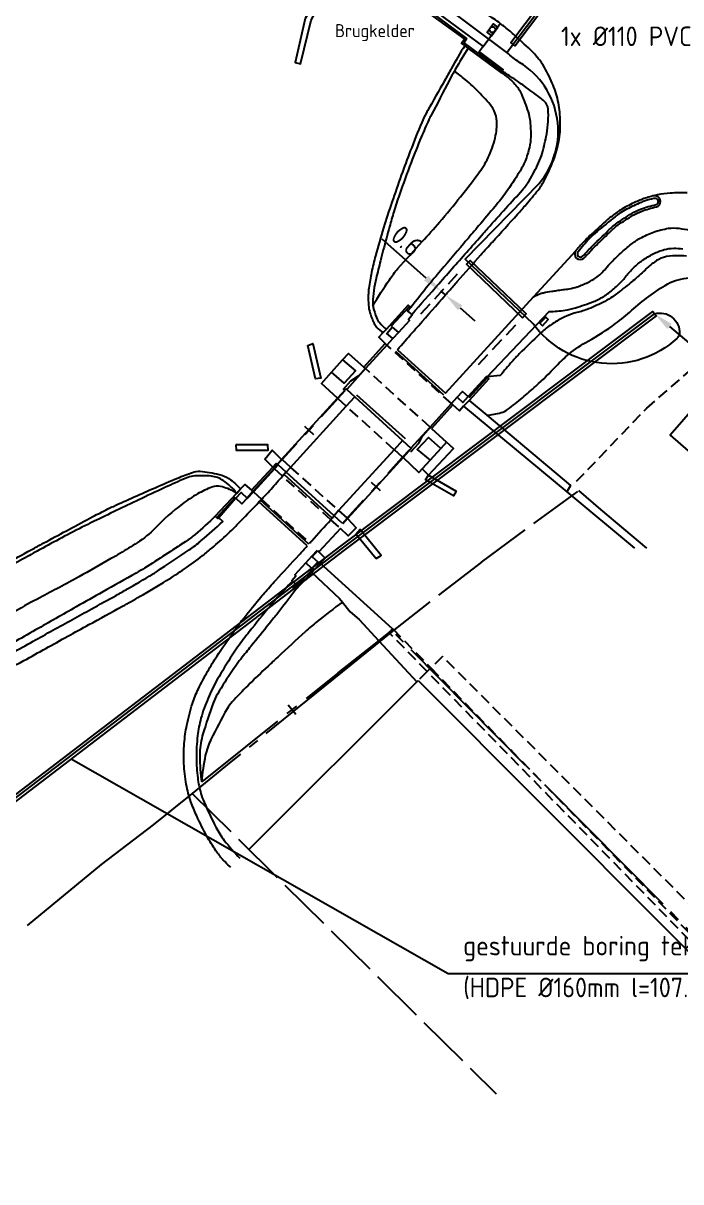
# Model space of a CAD drawing. Extents: x 109808 to 110111, y 466178 to 466443.
# Drawn here: x 109913.7 to 109974.2, y 466191.6 to 466298.3 of the extents above; entities that cross this region are included whole.
import ezdxf

# ---------------------------------------------------------------- set-up
doc = ezdxf.new("R2010")
doc.units = 0
for name, pattern in [('HIDDEN', [0.375, 0.25, -0.125]), ('KADPART', [6, 5, -1]), ('KADPROV', [18, 15, -1, 1, -1]), ('STIPPELFIJN', [1.5, 1, -0.5])]:
    doc.linetypes.add(name, pattern=pattern)
for name, color, linetype in [('bwk gestuurde boring', 7, 'Continuous'), ('bwk gestuurde boring tekst', 7, 'Continuous'), ('bwk informatie', 7, 'Continuous'), ('bwk maatvoering', 1, 'Continuous'), ('bwk mantelbuis data', 3, 'Continuous'), ('bwk mantelbuis data tekst', 7, 'Continuous'), ('TOPO', 8, 'Continuous')]:
    doc.layers.add(name, color=color, linetype=linetype)
doc.layers.add('bwk glasvezelkabel', color=3, linetype='Continuous', true_color=0x00ff00)
doc.styles.get("Standard").update_dxf_attribs({"font": 'isocp.shx'})
doc.linetypes.add('BESCH', pattern='A,2.5,[11,TOPOCAD.SHX,S=0.15,R=0,X=0,Y=0],2.5', length=5)
doc.linetypes.add('RASTER', pattern='A,4,-1.5,[4,TOPOCAD.SHX,S=0.75,R=0,X=-0.75,Y=0],-1.5', length=7)
doc.dimstyles.new('Prov-ZH', dxfattribs={"dimtxt": 1.8, "dimasz": 1.8, "dimexe": 0, "dimexo": 0, "dimgap": 0.5, "dimtad": 1, "dimdec": 1, "dimzin": 1, "dimdsep": 46, "dimtxsty": 'Standard', "dimcen": 2.5, "dimclrd": 256, "dimclre": 256, "dimclrt": 256, "dimadec": 0, "dimazin": 0, "dimtfac": 1, "dimtdec": 1, "dimtmove": 0, "dimatfit": 3, "dimfxl": 0, "dimlwd": -1, "dimlwe": -1, "dimarcsym": 0})

# ---------------------------------------------------------------- blocks, each defined once
blk = doc.blocks.new('RASTERGR', base_point=(75, 5))
at = {"layer": 'TOPO', "color": 0, "linetype": 'ByBlock'}
for p, q in [((75, 12.125), (75, 15.875)), ((75, 9.875), (75, 11)), ((75.5625, 10.4375), (74.4375, 10.4375)), ((75, 5), (75, 8.75))]:
    blk.add_line(p, q, dxfattribs=at)
blk = doc.blocks.new('RASTERKL', base_point=(80, 5))
at = {"layer": 'TOPO', "linetype": 'ByBlock'}
for p, q in [((80, 9.875), (80, 11.375)), ((80, 7.625), (80, 8.75)), ((80.5625, 8.1875), (79.4375, 8.1875)), ((80, 5), (80, 6.5))]:
    blk.add_line(p, q, dxfattribs=at)
blk = doc.blocks.new('*D6')
at = {"layer": 'bwk maatvoering', "transparency": 16777216}
for p, q in [((109950.78, 466274.87), (109946.72, 466278.44)), ((109952.13, 466273.68), (109952.13, 466273.68)), ((109952.56, 466273.31), (109952.13, 466273.68)), ((109952.56, 466273.31), (109952.56, 466273.31)), ((109953.91, 466272.12), (109955.26, 466270.93))]:
    blk.add_line(p, q, dxfattribs=at)
for points in [[(109950.98, 466275.09), (109950.58, 466274.64), (109952.13, 466273.68)], [(109954.11, 466272.35), (109953.71, 466271.9), (109952.56, 466273.31)]]:
    blk.add_solid(points, dxfattribs=at)
at = {"layer": 'Defpoints', "color": 0, "transparency": 16777216}
for p in [(109952.13, 466273.68), (109952.13, 466273.68), (109952.56, 466273.31)]:
    blk.add_point(p, dxfattribs=at)
at = {"layer": 'bwk maatvoering', "transparency": 16777216, "insert": (109949, 466278.3), "char_height": 1.8, "attachment_point": 5, "rotation": 318.6857}
blk.add_mtext('0.6', dxfattribs=at)
blk = doc.blocks.new('*D7')
at = {"layer": 'bwk maatvoering', "transparency": 16777216}
blk.add_line((109973.18, 466270.42), (109979.16, 466265.34), dxfattribs=at)
for points in [[(109973.38, 466270.65), (109972.99, 466270.19), (109971.81, 466271.58)], [(109979.35, 466265.57), (109978.96, 466265.11), (109980.53, 466264.18)]]:
    blk.add_solid(points, dxfattribs=at)
at = {"layer": 'Defpoints', "color": 0, "transparency": 16777216}
for p in [(109971.81, 466271.58), (109980.53, 466264.18), (109980.53, 466264.18)]:
    blk.add_point(p, dxfattribs=at)
at = {"layer": 'bwk maatvoering', "transparency": 16777216, "insert": (109977.08, 466268.95), "char_height": 1.8, "attachment_point": 5, "rotation": 319.6428}
blk.add_mtext('11.4', dxfattribs=at)

msp = doc.modelspace()

# ---------------------------------------------------------------- linework, layer by layer
at = {"layer": 'bwk gestuurde boring'}
msp.add_lwpolyline([(109893.98, 466212.16), (109886.68, 466206.67), (109886.38, 466207.07), (109893.68, 466212.56), (109942.94, 466250.2), (109971.66, 466271.78), (109971.96, 466271.38), (109943.24, 466249.8)], close=True, dxfattribs=at)
at = {"layer": 'bwk gestuurde boring tekst'}
msp.add_line((109952.8, 466210.82), (109982.37, 466210.82), dxfattribs=at)
msp.add_lwpolyline([(109918.09, 466230.58), (109952.8, 466210.82)], dxfattribs=at)
at = {"layer": 'bwk glasvezelkabel'}
msp.add_lwpolyline([(109958.22, 466295.66), (109946.18, 466304.66), (109944.04, 466301.26)], dxfattribs=at)
msp.add_lwpolyline([(109893.83, 466212.36), (109943.09, 466250), (109971.81, 466271.58), (109971.81, 466271.58, -0.516051), (109974.12, 466269.73, -0.118958), (109973.87, 466269.3, -0.446663), (109960.63, 466270.66), (109954.37, 466276.6), (109961.18, 466283.59, 0.458977), (109959.39, 466294.74, -0.057402), (109958.22, 466295.66), (109964.4, 466303.88)], format="xyb", dxfattribs=at)
at = {"layer": 'bwk informatie'}
msp.add_lwpolyline([(109957.39, 466297.99), (109956.99, 466298.29), (109956.39, 466297.49), (109956.79, 466297.19)], close=True, dxfattribs=at)
msp.add_circle((109956.89, 466297.75), 0.268, dxfattribs=at)
at = {"layer": 'bwk maatvoering', "linetype": 'HIDDEN', "ltscale": 5}
for p, q in [((109950.3, 466271.58), (109953.97, 466275.6)), ((109955.61, 466266.92), (109959.12, 466270.65))]:
    msp.add_line(p, q, dxfattribs=at)
at = {"layer": 'bwk mantelbuis data'}
for points in [[(109964.18, 466303.17), (109958.99, 466296.26), (109958.59, 466296.56), (109963.78, 466303.47)], [(109959.64, 466271.2), (109959.99, 466271.56), (109954.83, 466276.5), (109954.49, 466276.14)]]:
    msp.add_lwpolyline(points, close=True, dxfattribs=at)
at = {"layer": 'TOPO', "color": 8, "linetype": 'Continuous'}
for points in [[(109939.63, 466298.78), (109938.72, 466294.74), (109939.2, 466294.61), (109940.18, 466298.63), (109941.11, 466300.32), (109940.67, 466300.52)], [(109961.48, 466270.48), (109962.03, 466271.04), (109961.8, 466271.27), (109961.25, 466270.71)], [(109939.87, 466268.66), (109940.35, 466268.84), (109941.08, 466265.66), (109940.58, 466265.58)], [(109933.24, 466259.52), (109933.27, 466259.01), (109936.22, 466259.01), (109936.2, 466259.51)], [(109951, 466256.72), (109953.54, 466255.23), (109953.3, 466254.8), (109950.73, 466256.28)]]:
    msp.add_lwpolyline(points, close=True, dxfattribs=at)
for points in [[(109954.33, 466296.29), (109954.04, 466296.5), (109954.32, 466296.91), (109949.1, 466300.72)], [(109951.25, 466299.74), (109956.02, 466296.21)], [(109956.02, 466296.21), (109957.61, 466298.32)], [(109954.65, 466296.05), (109954.33, 466296.29)], [(109957.69, 466293.82), (109954.65, 466296.05)], [(109956.02, 466296.21), (109955.65, 466295.71), (109957.88, 466294.06), (109957.78, 466293.93)], [(109957.78, 466293.93), (109957.69, 466293.82)], [(109947.12, 466270.17), (109949.13, 466272.37), (109949.26, 466272.24)], [(109949.26, 466272.24), (109949.37, 466272.16)], [(109952.55, 466264.26), (109960.67, 466273.14)], [(109949.45, 466271.51), (109949.49, 466271.46), (109949.15, 466271.06), (109949.24, 466270.96), (109948.22, 466269.84)], [(109949.37, 466272.16), (109949.07, 466271.83), (109949.45, 466271.51)], [(109946.81, 466269.84), (109947.12, 466270.17)], [(109947.71, 466269.29), (109947.15, 466269.75), (109947.64, 466270.36), (109948.22, 466269.84)], [(109992.92, 466267.54), (109991.39, 466265.92), (109989.95, 466265.92), (109989.21, 466264.99), (109983.14, 466270.38), (109977.51, 466264.28), (109977.03, 466264.74), (109973.24, 466260.39), (109975.63, 466258.34)], [(109947.01, 466268.83), (109946.43, 466269.42), (109946.81, 466269.84)], [(109947.71, 466269.29), (109947.16, 466268.69)], [(109948.22, 466269.84), (109947.71, 466269.29)], [(109945.04, 466266.67), (109947.01, 466268.83)], [(109947.16, 466268.69), (109945.19, 466266.53)], [(109952.4, 466264.08), (109947.99, 466268.09)], [(109948.13, 466268.27), (109952.55, 466264.26)], [(109942.07, 466266.21), (109943.09, 466267.34)], [(109943.09, 466267.34), (109944.27, 466266.31), (109943.24, 466265.2), (109942.07, 466266.21)], [(109943.09, 466267.34), (109943.62, 466267.93), (109945.04, 466266.67)], [(109942.6, 466263.79), (109941.14, 466265.17), (109942.07, 466266.21)], [(109945.19, 466266.53), (109944.52, 466265.82), (109943.82, 466265.37), (109943.11, 466264.58)], [(109945.19, 466266.53), (109943.47, 466264.6)], [(109945.26, 466266.6), (109945.19, 466266.53)], [(109954.65, 466263.95), (109956.33, 466265.81), (109956.39, 466265.76)], [(109956.43, 466265.72), (109956.56, 466265.59), (109954.73, 466263.6)], [(109956.39, 466265.76), (109956.43, 466265.72)], [(109937.47, 466258.17), (109942.6, 466263.79)], [(109942.6, 466263.79), (109943.4, 466264.66), (109943.47, 466264.6)], [(109943.41, 466263.07), (109944.2, 466263.93)], [(109943.47, 466264.6), (109944.2, 466263.93)], [(109944.2, 466263.93), (109948.61, 466259.9)], [(109944.37, 466264.11), (109948.85, 466260.09)], [(109953.11, 466263.3), (109953.65, 466263.9)], [(109953.65, 466263.9), (109954.12, 466264.43), (109954.65, 466263.95)], [(109953.65, 466263.9), (109954.17, 466263.41), (109954.65, 466263.95)], [(109938.29, 466257.43), (109943.41, 466263.07)], [(109951.14, 466261.13), (109953.11, 466263.3)], [(109953.24, 466263.18), (109951.28, 466261.01)], [(109954.23, 466263.06), (109953.85, 466262.65), (109953.24, 466263.18)], [(109954.73, 466263.6), (109954.23, 466263.06)], [(109954.73, 466263.6), (109956.36, 466262.23)], [(109956.36, 466262.23), (109964.07, 466255.77), (109963.73, 466255.18)], [(109949.38, 466258.87), (109950.09, 466259.67), (109950.46, 466260.36), (109951.14, 466261.13)], [(109949.38, 466259.21), (109951.14, 466261.13)], [(109951.28, 466261.01), (109952.64, 466259.74)], [(109948.61, 466259.9), (109947.84, 466259.06)], [(109948.61, 466259.9), (109949.38, 466259.21)], [(109952.12, 466259.17), (109951, 466260.19), (109949.96, 466259.09), (109951.15, 466258.1)], [(109951, 466256.72), (109953.29, 466259.18), (109952.64, 466259.74)], [(109952.64, 466259.74), (109952.12, 466259.17)], [(109936.65, 466257.45), (109935.91, 466258.18), (109936.6, 466259.02), (109937.47, 466258.17)], [(109947.84, 466259.06), (109942.72, 466253.45)], [(109949.38, 466259.21), (109949.41, 466259.18), (109948.65, 466258.33)], [(109952.12, 466259.17), (109951.15, 466258.1)], [(109934.7, 466255.33), (109936.65, 466257.45)], [(109936.82, 466257.3), (109934.87, 466255.17)], [(109936.65, 466257.45), (109936.98, 466257.8), (109937.1, 466257.71)], [(109937.15, 466257.66), (109936.82, 466257.3)], [(109937.1, 466257.71), (109937.47, 466258.17)], [(109937.15, 466257.66), (109937.1, 466257.71)], [(109937.89, 466257), (109937.15, 466257.66)], [(109937.89, 466257), (109938.29, 466257.43)], [(109948.65, 466258.33), (109943.54, 466252.71)], [(109950.41, 466257.29), (109950.1, 466256.95), (109948.65, 466258.33)], [(109951.15, 466258.1), (109950.41, 466257.29)], [(109950.41, 466257.29), (109951, 466256.72)], [(109942.11, 466252.75), (109937.69, 466256.77)], [(109942.3, 466252.97), (109937.89, 466257)], [(109933.33, 466255.05), (109933.69, 466255.44)], [(109933.69, 466255.44), (109934.08, 466255.86), (109934.7, 466255.33)], [(109934.87, 466255.17), (109934.31, 466254.57), (109934.28, 466254.6)], [(109931.36, 466252.92), (109933.33, 466255.05)], [(109933.26, 466254.58), (109931.68, 466252.79)], [(109933.26, 466254.58), (109933.74, 466255.12), (109934.28, 466254.6)], [(109934.28, 466254.6), (109933.79, 466254.08), (109933.26, 466254.58)], [(109939.82, 466250.19), (109935.38, 466254.24)], [(109939.96, 466250.35), (109935.53, 466254.4)], [(109942.72, 466253.45), (109942.3, 466252.97)], [(109931.49, 466252.81), (109931.36, 466252.92)], [(109931.68, 466252.79), (109931.6, 466252.71), (109931.49, 466252.81)], [(109943.03, 466252.29), (109942.3, 466252.97)], [(109943.54, 466252.71), (109944.34, 466251.86), (109943.61, 466251.11), (109942.88, 466251.81)], [(109943.54, 466252.71), (109943.1, 466252.23)]]:
    msp.add_lwpolyline(points, dxfattribs=at)
at = {"layer": 'TOPO', "color": 8, "linetype": 'RASTER'}
for points in [[(109951.07, 466299.48), (109954.49, 466296.95), (109954.24, 466296.55), (109957.78, 466293.93)], [(109949.26, 466272.24), (109947.53, 466270.41)], [(109954.74, 466263.86), (109956.43, 466265.72)], [(109942.64, 466263.76), (109942.13, 466263.2)], [(109943.3, 466264.49), (109942.64, 466263.76)], [(109937.83, 466258.5), (109937.51, 466258.14)], [(109948.29, 466258.02), (109948.61, 466258.37)], [(109948.61, 466258.37), (109949.27, 466259.09)], [(109936.77, 466257.34), (109934.83, 466255.21)], [(109937.1, 466257.71), (109936.77, 466257.34)], [(109937.51, 466258.14), (109937.1, 466257.71)], [(109934.83, 466255.21), (109934.28, 466254.6)], [(109933.2, 466254.66), (109931.49, 466252.81)], [(109943.5, 466252.74), (109944.01, 466253.3)], [(109931.49, 466252.81), (109931.45, 466252.77)], [(109943.07, 466252.26), (109943.5, 466252.74)]]:
    msp.add_lwpolyline(points, dxfattribs=at)
at = {"layer": 'TOPO', "color": 8, "linetype": 'Continuous'}
for points in [[(109957.61, 466298.32, 0.012055), (109956.4, 466299.16)], [(109948.13, 466268.27, 0.000099), (109949.52, 466269.86, 0.000238), (109950.1, 466270.51, 0.000009), (109952.56, 466273.31, -0.000067), (109952.89, 466273.69, -0.000728), (109953.64, 466274.54, -0.000251), (109955.82, 466277.02, -0.003758), (109956.88, 466278.19, 0.001718), (109959.2, 466280.75, 0.006588), (109959.98, 466281.64, 0.004497), (109961.09, 466282.97, 0.055676), (109961.72, 466283.95, 0.029526), (109962.59, 466285.95, 0.048519), (109963.03, 466287.66, 0.046601), (109963.13, 466289.48, 0.045925), (109962.91, 466291.24, 0.048588), (109962.39, 466292.83, 0.031369), (109961.55, 466294.48, 0.05079), (109960.86, 466295.4, 0.017257), (109960.38, 466295.89, 0.005662), (109958.85, 466297.31, 0.023393), (109957.91, 466298.09, 0.003128), (109957.61, 466298.32)], [(109954.65, 466296.05, 0.00609), (109953.45, 466294.07, 0.001821), (109953.37, 466293.93)], [(109953.37, 466293.93, 0.01012), (109952.93, 466293.11, 0.001207), (109951.24, 466289.86, 0.009635), (109951.03, 466289.44, 0.010753), (109950.33, 466287.86, 0.007352), (109949.39, 466285.51, 0.006855), (109948.32, 466282.57, 0.012865), (109947.8, 466280.98, 0.004022), (109947.41, 466279.6, 0.002626), (109946.83, 466277.46, 0.003209), (109946.57, 466276.47, 0.001963), (109946.17, 466274.83, 0.025836), (109945.96, 466273.72, 0.026231), (109945.86, 466272.61, 0.043862), (109945.88, 466272.33)], [(109945.88, 466272.33, -0.014159), (109947.39, 466274.72, -0.031669), (109948.18, 466275.74, -0.005883), (109950.42, 466278.23, 0.00823), (109952.01, 466280.02, 0.009228), (109953.95, 466282.36, 0.009788), (109955.69, 466284.64, 0.054451), (109956.58, 466286.16, 0.04977), (109957.18, 466287.99, 0.080899), (109957.26, 466289.53, 0.120077), (109956.91, 466290.51, 0.038111), (109956.4, 466291.17, 0.016531), (109955.07, 466292.55, 0.021595), (109954.38, 466293.16, 0.017559), (109953.37, 466293.93)], [(109957.69, 466293.82, -0.054874), (109958.96, 466292.73, -0.082647), (109959.55, 466291.81, -0.026065), (109960.16, 466290.19, -0.04815), (109960.35, 466289.28, -0.035402), (109960.41, 466287.88, -0.05091), (109960.29, 466286.91, -0.037906), (109959.89, 466285.65, -0.042601), (109959.35, 466284.6, -0.016115), (109958.14, 466282.77, -0.02142), (109957.13, 466281.47, -0.0002), (109955.61, 466279.67, 0.000282), (109954.53, 466278.4, 0.00005), (109954.24, 466278.06, 0.000006), (109951.79, 466275.17, 0.00612), (109951, 466274.22, 0.002912), (109949.37, 466272.16)], [(109949.45, 466271.51, -0.000461), (109951.95, 466274.35, -0.00083), (109953.33, 466275.92, -0.000005), (109956.04, 466278.97, -0.00003), (109956.46, 466279.46, -0.003656), (109958.12, 466281.3, 0.003925), (109959.66, 466283.01, 0.046041), (109960.27, 466283.84, 0.025229), (109961.14, 466285.48, 0.0427), (109961.46, 466286.34, 0.020937), (109961.88, 466288.15, 0.064515), (109962.01, 466290.44, 0.189233), (109961.66, 466291.16, 0.024941), (109961.29, 466291.47, 0.006529), (109959.81, 466292.57, 0.009425), (109958.84, 466293.24, 0.007858), (109957.78, 466293.93)], [(109964.57, 466277.4, 0.92132), (109965.31, 466276.7, -0.005075), (109966.19, 466277.64, -0.008448), (109966.74, 466278.18, -0.001434), (109967.89, 466279.29, -0.006385), (109968.15, 466279.54, -0.038607), (109968.42, 466279.75, -0.007859), (109969.84, 466280.65, -0.050834), (109970.63, 466281.03, -0.030524), (109971.98, 466281.43, 0.785542), (109971.99, 466282.41, 0.158089), (109971.66, 466282.43)], [(109971.66, 466282.43, 0.016692), (109971.09, 466282.27, 0.028026), (109970.08, 466281.88, 0.025941), (109968.81, 466281.22, 0.034696), (109967.93, 466280.61, 0.014128), (109967.49, 466280.25, 0.004014), (109966, 466278.91, 0.01726), (109965.45, 466278.37, 0.009185), (109964.57, 466277.4)], [(109974.83, 466282.71, 0.02291), (109973.26, 466282.69, 0.032933), (109972.1, 466282.53, 0.01255), (109971.66, 466282.43)], [(109960.67, 466273.14, -0.027659), (109961.31, 466273.44, -0.061141), (109961.59, 466273.52, -0.002724), (109962.37, 466273.66, -0.004913), (109962.8, 466273.72, -0.007604), (109963.39, 466273.8, 0.007949), (109963.96, 466273.88, 0.045672), (109964.69, 466274.06, 0.032048), (109965.67, 466274.47, 0.031785), (109966.4, 466274.89, 0.044683), (109966.88, 466275.27, 0.028622), (109967.3, 466275.73, -0.020977), (109967.87, 466276.36, -0.014345), (109968.7, 466277.16, -0.013284), (109969.64, 466277.97, -0.047623), (109970.49, 466278.54, -0.036162), (109971.71, 466279.09, -0.049414), (109973.1, 466279.45, -0.074018), (109974.06, 466279.45, -0.009054), (109975.07, 466279.29, -0.006931)], [(109956.39, 466265.76), (109962.1, 466271.78, 0.026894), (109963.57, 466271.91, 0.041054), (109964.52, 466272.12, 0.011173), (109966.2, 466272.7, 0.037608), (109966.68, 466272.91, 0.036072), (109967.56, 466273.48, 0.029563), (109968.54, 466274.31, 0.039739), (109969.21, 466275.06, -0.03943), (109969.88, 466275.82, -0.03762), (109970.71, 466276.51, -0.035999), (109971.68, 466277.09, -0.051374), (109972.71, 466277.49, -0.064746), (109973.58, 466277.61, -0.027844), (109974.41, 466277.57, -0.023205)], [(109974.76, 466276.89, 0.019144), (109973.76, 466276.93, 0.074113), (109972.64, 466276.77, 0.090103), (109971.8, 466276.34, 0.028929), (109970.94, 466275.61, -0.021626), (109969.81, 466274.6, -0.003963), (109968.41, 466273.49, -0.012559), (109967.95, 466273.15, -0.037277), (109967.25, 466272.72, -0.01848), (109965.74, 466272.03, -0.039969), (109964.66, 466271.69, 0.044536), (109963.69, 466271.36, 0.035905), (109962.68, 466270.83, 0.035331), (109961.73, 466270.16, 0.018437), (109961.26, 466269.74, 0.004459), (109959.36, 466267.89, 0.017132), (109958.7, 466267.18, 0.009655), (109957.6, 466265.88), (109956.39, 466265.76)], [(109964.57, 466277.4, 0.000485), (109964.53, 466277.35), (109960.67, 466273.14)], [(109956.36, 466262.23, 0.037541), (109957.69, 466262.47, 0.098797), (109958.28, 466262.76, 0.01111), (109959.66, 466263.85, 0.011984), (109960.89, 466264.92, 0.017093), (109962.76, 466266.76, -0.027762), (109963.93, 466267.86, -0.050587), (109965.71, 466269.07, 0.036563), (109968.21, 466270.67, 0.021057), (109969.72, 466271.9, -0.020226), (109971.29, 466273.18, -0.032087), (109973.03, 466274.33, -0.064938), (109973.99, 466274.72, -0.045995), (109975.03, 466274.89, -0.027118), (109976.83, 466274.93, -0.010758), (109978.18, 466274.85, 0.010045), (109979.62, 466274.77, 0.053181), (109981.25, 466274.88, -0.107802), (109982.06, 466274.85, -0.114424), (109982.67, 466274.53, 0.068151), (109983.64, 466273.9, 0.001336), (109983.83, 466273.81)], [(109945.88, 466272.33, 0.025101), (109945.91, 466272.17, 0.031433), (109946.21, 466271.23, 0.086846), (109946.51, 466270.73, 0.056967), (109947.12, 466270.17)], [(109933.33, 466255.05, 0.084407), (109932.08, 466256.21, 0.130791), (109931, 466256.62, 0.037062), (109929.46, 466256.65, 0.088089), (109928.82, 466256.5, 0.006229), (109927, 466255.7, 0.004661), (109924.59, 466254.57, 0.000599), (109920.42, 466252.57, 0.003108), (109919.61, 466252.18, 0.006853), (109917.48, 466251.08, 0.002481), (109915.47, 466250, 0.002481)], [(109935.62, 466254.49, 0.000133), (109935.93, 466254.82, 0.008027), (109936.5, 466255.43, 0.003183), (109937.55, 466256.63)], [(109937.55, 466256.63, 0.00015), (109937.69, 466256.77)], [(109937.69, 466256.77, 0.000238), (109937.89, 466257)], [(109933.12, 466255.18, 0.069831), (109931.85, 466255.67, 0.151935), (109931.05, 466255.61, 0.037029), (109929.72, 466254.98, 0.032687), (109928.33, 466254.06, 0.038948), (109925.82, 466251.83, -0.06149), (109924.17, 466250.49, -0.002496), (109923.38, 466250, -0.002496)], [(109933.33, 466255.05, 0.012433), (109933.12, 466255.18)], [(109931.05, 466250, 0.00716), (109931.78, 466250.63, 0.015798), (109933.24, 466252.01, 0.004553), (109933.71, 466252.49, 0.000713), (109935.38, 466254.24)], [(109935.38, 466254.24, 0.000066), (109935.53, 466254.4)], [(109935.53, 466254.4, 0.000039), (109935.62, 466254.49)], [(109931.36, 466252.92, -0.013747), (109929.5, 466251.25, -0.032044), (109928.64, 466250.6, -0.000656), (109927.71, 466250, -0.000656)], [(109929.2, 466250, 0.021453), (109930.07, 466250.68, 0.014362), (109932.05, 466252.45), (109931.68, 466252.79)], [(109940.05, 466250.45, 0.00014), (109940.24, 466250.66, 0.00092), (109942, 466252.61)], [(109942, 466252.61, 0.000163), (109942.3, 466252.97)], [(109942, 466252.61, 0.000061), (109942.11, 466252.75)], [(109942, 466252.61, 0.000063), (109942.11, 466252.75)]]:
    msp.add_lwpolyline(points, format="xyb", dxfattribs=at)
at = {"layer": 'TOPO', "color": 8, "linetype": 'BESCH'}
for points in [[(109954.33, 466296.29, 0.001126), (109953.09, 466294.15, 0.001818), (109952.47, 466293.05, 0.000197), (109950.9, 466290.26, 0.003253), (109950.8, 466290.09, 0.024888), (109950.37, 466289.2, 0.008728), (109949.32, 466286.58, 0.004971), (109948.49, 466284.35, 0.004456), (109947.62, 466281.85, 0.00769), (109946.86, 466279.5, 0.007051), (109946.11, 466276.92, 0.016035), (109945.75, 466275.39, 0.017152), (109945.5, 466273.94, 0.02973), (109945.45, 466273.29, 0.020784), (109945.47, 466272.37, 0.058201), (109945.6, 466271.68, 0.03786), (109945.99, 466270.68, 0.082014), (109946.24, 466270.32, 0.046577), (109946.81, 466269.84)], [(109914.7, 466250, -0.000592), (109915.78, 466250.58, -0.00211), (109920.08, 466252.89, -0.0066), (109921.47, 466253.61, -0.00978), (109921.97, 466253.84, -0.001262), (109925.82, 466255.56, -0.006804), (109927.88, 466256.44, -0.010296), (109929.26, 466256.97, -0.107274), (109929.95, 466257.07, -0.041173), (109931.72, 466256.78, -0.086678), (109932.61, 466256.39, -0.064823), (109933.69, 466255.44)]]:
    msp.add_lwpolyline(points, format="xyb", dxfattribs=at)
at = {"layer": 'TOPO', "color": 8, "linetype": 'Continuous'}
msp.add_lwpolyline([(109971.94, 466282.19, 0.163758), (109971.75, 466282.19, 0.016748), (109970.95, 466281.98, 0.034351), (109970.57, 466281.84, 0.012169), (109969.24, 466281.2, 0.025306), (109968.63, 466280.84, 0.024768), (109968.18, 466280.52, 0.006354), (109966.52, 466279.16, 0.030937), (109965.82, 466278.5, 0.017693), (109964.77, 466277.28, 0.931154), (109965.19, 466276.88, -0.004446), (109965.97, 466277.7, -0.008449), (109966.38, 466278.11, -0.001933), (109967.68, 466279.36, -0.006908), (109968.05, 466279.7, -0.034835), (109968.33, 466279.92, -0.007532), (109969.71, 466280.82, -0.054449), (109970.53, 466281.22, -0.033387), (109971.95, 466281.63, 0.821607)], format="xyb", close=True, dxfattribs=at)
at = {"layer": 'TOPO', "color": 8, "linetype": 'STIPPELFIJN'}
for points in [[(109964.64, 466256.15), (109971.09, 466262.88), (109979.54, 466270.24)], [(109947.16, 466268.69), (109947.01, 466268.83)], [(109953.11, 466263.3), (109947.16, 466268.69)], [(109945.19, 466266.53), (109945.04, 466266.67)], [(109951.14, 466261.13), (109945.19, 466266.53)], [(109942.64, 466263.76), (109942.6, 466263.79)], [(109943.41, 466263.07), (109942.64, 466263.76)], [(109947.84, 466259.06), (109943.41, 466263.07)], [(109953.24, 466263.18), (109953.11, 466263.3)], [(109951.28, 466261.01), (109951.14, 466261.13)], [(109948.61, 466258.37), (109947.84, 466259.06)], [(109948.65, 466258.33), (109948.61, 466258.37)], [(109936.77, 466257.34), (109936.65, 466257.45)], [(109936.82, 466257.3), (109936.77, 466257.34)], [(109937.55, 466256.63), (109936.82, 466257.3)], [(109937.47, 466258.17), (109937.51, 466258.14)], [(109937.51, 466258.14), (109938.29, 466257.43)], [(109938.29, 466257.43), (109942.72, 466253.45)], [(109942, 466252.61), (109937.55, 466256.63)], [(109934.7, 466255.33), (109934.83, 466255.21)], [(109934.83, 466255.21), (109934.87, 466255.17)], [(109934.87, 466255.17), (109935.62, 466254.49)], [(109935.62, 466254.49), (109940.05, 466250.45)], [(109942.72, 466253.45), (109943.5, 466252.74)], [(109942.73, 466251.95), (109942, 466252.61)], [(109943.5, 466252.74), (109943.54, 466252.71)]]:
    msp.add_lwpolyline(points, dxfattribs=at)
at = {"layer": 'TOPO', "color": 8, "linetype": 'BESCH'}
for points in [[(109954.23, 466263.06), (109963.73, 466255.18)], [(109963.73, 466255.18), (109969.98, 466250)]]:
    msp.add_lwpolyline(points, dxfattribs=at)
at = {"layer": 'TOPO', "color": 8, "linetype": 'KADPART'}
for points in [[(109955.87, 466248.71), (109964.83, 466255.29)], [(109966.88, 466253.56), (109964.83, 466255.29)]]:
    msp.add_lwpolyline(points, dxfattribs=at)
at = {"layer": 'TOPO', "color": 8, "linetype": 'KADPROV'}
msp.add_lwpolyline([(109971.1, 466250), (109966.88, 466253.56)], dxfattribs=at)
at = {"layer": 'TOPO', "linetype": 'Continuous'}
for points in [[(109931.36, 466252.92, -0.013747), (109929.5, 466251.25, -0.032044), (109928.64, 466250.6, -0.002684), (109924.85, 466248.15, -0.013457), (109924.07, 466247.69, -0.000966), (109921, 466245.96, 0.001215), (109918.56, 466244.58, 0.000737), (109914.81, 466242.45, -0.001329), (109912.73, 466241.27, -0.004821), (109911.97, 466240.85, 0.000657), (109906.35, 466237.82, 0.004232), (109903.93, 466236.48, 0.002254), (109899.43, 466233.91), (109899.77, 466233.24)], [(109899.77, 466233.24, -0.000056), (109904.24, 466235.7, -0.000103), (109906.65, 466237.03, -0.000005), (109912.18, 466240.08, 0.000068), (109912.59, 466240.31, 0.001424), (109914.59, 466241.42, -0.000786), (109918.21, 466243.43, -0.002259), (109919.92, 466244.37, 0.001677), (109922.23, 466245.64, 0.005663), (109923.27, 466246.23, 0.002566), (109925.55, 466247.57, 0.012369), (109925.95, 466247.82, 0.001635), (109928.95, 466249.83, 0.027216), (109930.07, 466250.68, 0.014362), (109932.05, 466252.45), (109931.68, 466252.79)], [(109915.47, 466250, 0.001757), (109914.06, 466249.22, 0.00593), (109910.49, 466247.19, 0.014956), (109909.11, 466246.33, 0.000363), (109907.85, 466245.49, 0.000151), (109904.82, 466243.46, 0.000123), (109901.14, 466240.98, 0.000286), (109899.55, 466239.91, 0.009871), (109897.94, 466238.79, 0.006174), (109895.43, 466236.9, 0.005613), (109893.49, 466235.36, 0.003845), (109890.69, 466233.07, 0.003884), (109890.33, 466232.76, 0.000427), (109887.05, 466229.94, 0.014704), (109885.75, 466228.75, 0.007617), (109883.53, 466226.44, -0.011546), (109881.56, 466223.71, -0.030853), (109880.69, 466222.81, -0.002358), (109876.51, 466219.03, 0.004899), (109874.51, 466217.2, 0.000131), (109873.6, 466216.36)], [(109923.38, 466250, -0.005139), (109921.75, 466249.02, -0.006378), (109918.8, 466247.35, -0.005647), (109915.2, 466245.42, 0.009018), (109912.95, 466244.19, 0.014295), (109910.83, 466242.91, -0.008927), (109907.45, 466240.81, -0.015894), (109905.27, 466239.6, 0.008043), (109900.93, 466237.28, 0.035826), (109899.49, 466236.34, 0.016353), (109896.57, 466233.96), (109897.49, 466230.74)], [(109900.29, 466232.24, 0.000278), (109906.45, 466235.61, 0.001182), (109907.9, 466236.4, 0.000037), (109911.29, 466238.28, 0.000051), (109913.74, 466239.63, 0.000068), (109915.75, 466240.75, -0.000023), (109917.77, 466241.87, -0.001897), (109919.71, 466242.94, 0.001196), (109922.81, 466244.63, 0.006284), (109924.43, 466245.55, 0.004098), (109926.88, 466247.01, 0.015371), (109928.51, 466248.07, 0.014404), (109930.18, 466249.3, 0.008278), (109931.05, 466250, 0.008278)], [(109932.79, 466220.59, -0.02936), (109932.27, 466221.08, -0.090493), (109932.05, 466221.32, -0.039406), (109931.42, 466222.1, -0.024814), (109930.58, 466223.46, -0.016855), (109929.65, 466225.32, -0.024799), (109929.12, 466226.63, -0.038668), (109928.69, 466228.24, -0.033245), (109928.47, 466230.15, -0.030298), (109928.5, 466231.98, -0.032177), (109928.74, 466233.69, -0.026217), (109929.26, 466235.68, -0.037088), (109929.8, 466237.03, -0.015254), (109930.65, 466238.64, -0.016773), (109931.52, 466240.06, -0.007165), (109932.96, 466242.17, -0.012674), (109933.81, 466243.32, -0.006832), (109935.4, 466245.3, -0.011606), (109936.38, 466246.42, -0.001462), (109936.93, 466247.04, 0.000384), (109939.07, 466249.37, 0.001209), (109939.82, 466250.19)], [(109938.47, 466246.95, 0.006636), (109937.06, 466245.43, 0.013325), (109936.4, 466244.65, 0.001684), (109934.48, 466242.28, 0.005798), (109933.94, 466241.58, 0.018999), (109932.92, 466240.13, 0.012682), (109931.54, 466237.88, 0.031531), (109930.69, 466236.16, 0.030911), (109930.04, 466234.32, 0.040003), (109929.73, 466232.72, 0.031211), (109929.62, 466230.65, 0.028754), (109929.74, 466228.82, 0.036294), (109930.03, 466227.4, 0.037559), (109930.32, 466226.59, 0.012725), (109931.41, 466224.3, 0.047143), (109932.19, 466223.07, 0.03073), (109933.63, 466221.43)], [(109938.76, 466246.16, -0.001103), (109937.31, 466244.25, -0.002134), (109936.54, 466243.29, -0.000608), (109934.85, 466241.2, 0.001167), (109933.97, 466240.11, 0.020984), (109932.94, 466238.71, 0.014163), (109931.55, 466236.54, 0.046983), (109931.17, 466235.72, 0.014049), (109930.22, 466232.88, 0.066817), (109929.94, 466231.15, 0.039463), (109930.07, 466228.67, 0.003541), (109930.11, 466228.45)], [(109943.06, 466245.01, 0.008643), (109940.73, 466243.22, 0.016903), (109939.64, 466242.28, 0.000678), (109937.11, 466239.95, 0.001904), (109936.22, 466239.12, 0.00741), (109934.35, 466237.32, 0.009254), (109932.91, 466235.83, 0.059795), (109932.44, 466235.18, 0.014995), (109930.96, 466232.37, 0.056034), (109930.44, 466230.89, 0.03263), (109930.11, 466228.45)]]:
    msp.add_lwpolyline(points, format="xyb", dxfattribs=at)
for points in [[(109942.88, 466251.81), (109940.91, 466249.66)], [(109940.24, 466249.24), (109940.76, 466249.8)], [(109939.69, 466248.64), (109940.24, 466249.24)], [(109940.28, 466249.2), (109940.79, 466248.72), (109940.24, 466248.12), (109939.69, 466248.64)], [(109940.24, 466249.24), (109940.28, 466249.2)], [(109940.91, 466249.66), (109941.48, 466249.07), (109941.02, 466248.59)], [(109938.47, 466246.95), (109938.41, 466247.02), (109938.77, 466247.44), (109938.68, 466247.54), (109939.69, 466248.64)], [(109940.24, 466247.75), (109938.76, 466246.16)], [(109941.02, 466248.59), (109940.24, 466247.75)], [(109940.24, 466247.75), (109942.79, 466245.34), (109943.06, 466245.01)], [(109947.68, 466242.57), (109941.02, 466248.59)], [(109938.63, 466246.26), (109938.54, 466246.34), (109938.8, 466246.64), (109938.59, 466246.84), (109938.47, 466246.95)], [(109938.76, 466246.16), (109938.63, 466246.26)], [(109943.06, 466245.01), (109943.77, 466244.13), (109944.6, 466243.41), (109946.41, 466241.46)], [(109947.44, 466242.29), (109947.68, 466242.57)], [(109946.41, 466241.46), (109949.92, 466237.68)], [(109947.36, 466242.21), (109947.44, 466242.29)], [(109934.48, 466222.26), (109949.92, 466237.68)], [(109949.92, 466237.68), (109950.05, 466237.8)], [(109950.05, 466237.8), (109995.64, 466192.08)]]:
    msp.add_lwpolyline(points, dxfattribs=at)
msp.add_lwpolyline([(109946.19, 466249.03), (109946.65, 466249.32), (109944.69, 466251.71), (109944.32, 466251.27)], close=True, dxfattribs=at)
at = {"layer": 'TOPO', "linetype": 'BESCH'}
msp.add_lwpolyline([(109872.7, 466216.53, 0.000102), (109873.81, 466217.57, 0.002571), (109874.51, 466218.23, 0.000291), (109880.65, 466224.1, 0.009756), (109881.27, 466224.71, 0.002888), (109883.31, 466226.84, -0.009034), (109887.72, 466231.12, -0.017072), (109890.17, 466233.21, -0.000718), (109896.48, 466238.2, -0.00602), (109897.24, 466238.79, -0.004847), (109901.13, 466241.66, -0.007423), (109903.72, 466243.47, -0.008728), (109907.16, 466245.71, -0.011445), (109909.85, 466247.31, -0.002666), (109912.31, 466248.69, -0.001318), (109914.7, 466250, -0.001318)], format="xyb", dxfattribs=at)
at = {"layer": 'TOPO', "linetype": 'RASTER'}
for points in [[(109940.28, 466249.2), (109940.8, 466249.76)], [(109938.63, 466246.26), (109940.42, 466248.16)], [(109947.44, 466242.29), (109947.73, 466242.52)], [(109947.73, 466242.52), (109947.78, 466242.56)], [(109942.68, 466238.49), (109946.41, 466241.46)], [(109946.41, 466241.46), (109947.36, 466242.21)], [(109947.36, 466242.21), (109947.41, 466242.27), (109947.44, 466242.29)], [(109930.11, 466228.45), (109930.45, 466228.72), (109934.18, 466231.7)]]:
    msp.add_lwpolyline(points, dxfattribs=at)
at = {"layer": 'TOPO', "linetype": 'STIPPELFIJN'}
for points in [[(109940.8, 466249.76), (109940.91, 466249.66)], [(109947.68, 466242.57), (109947.73, 466242.52)], [(109947.73, 466242.52), (109951.21, 466238.95)], [(109950.87, 466238.62), (109947.36, 466242.21)], [(110000, 466192.16), (109952.27, 466240.02), (109951.21, 466238.95)], [(109950.87, 466238.62), (109950.05, 466237.8)], [(109951.21, 466238.95), (109950.87, 466238.62)], [(109996.82, 466191.84), (109984.47, 466204.22), (109950.87, 466238.62)], [(109951.21, 466238.95), (109984.8, 466204.49), (109997.65, 466191.68)]]:
    msp.add_lwpolyline(points, dxfattribs=at)
at = {"layer": 'TOPO', "linetype": 'KADPART'}
for points in [[(109955.87, 466248.71), (109947.68, 466242.35)], [(109929.22, 466227.39), (109957.23, 466199.72)]]:
    msp.add_lwpolyline(points, dxfattribs=at)
at = {"layer": 'TOPO', "linetype": 'KADPROV'}
for points in [[(109947.68, 466242.35), (109932.65, 466230.17), (109929.22, 466227.39)], [(109997.95, 466191.61), (109947.68, 466242.35)], [(109929.22, 466227.39), (109925.65, 466224.49), (109920.85, 466220.85), (109914.03, 466215.22)]]:
    msp.add_lwpolyline(points, dxfattribs=at)

# ---------------------------------------------------------------- block references
at = {"layer": 'TOPO', "color": 8, "linetype": 'RASTER'}
for p, rotation in [((109942.13, 466263.2), 137.6140000019428), ((109944.01, 466253.3), 317.7771520333683)]:
    msp.add_blockref('RASTERKL', p, dxfattribs=dict(at, rotation=rotation))
at = {"layer": 'TOPO', "linetype": 'RASTER', "rotation": 308.6169999994896}
msp.add_blockref('RASTERGR', (109934.18, 466231.7), dxfattribs=at)

# ---------------------------------------------------------------- texts
at = {"layer": 'bwk gestuurde boring tekst'}
for s, p in [('gestuurde boring tekst ', (109954.19, 466212.47)), ('(HDPE Ø160mm l=107.5mtr)', (109954.19, 466208.62))]:
    msp.add_text(s, height=1.8, dxfattribs=at).set_placement(p)
at = {"layer": 'bwk informatie', "linetype": 'Continuous', "insert": (109942.39, 466298.26), "char_height": 1.2, "width": 6.868283719541068e-12, "attachment_point": 1}
msp.add_mtext('Brugkelder', dxfattribs=at)
at = {"layer": 'bwk mantelbuis data tekst', "lineweight": 13}
msp.add_text('1x Ø110 PVC', height=1.8, dxfattribs=at).set_placement((109963.19, 466296.24))

# ---------------------------------------------------------------- dimensions: what is measured, and where the dimension line sits
at = {"layer": 'bwk maatvoering'}
for p1, p2, picture, middle in [((109952.56, 466273.31), (109952.13, 466273.68), '*D6', (109949, 466278.3)), ((109971.81, 466271.58), (109980.53, 466264.18), '*D7', (109977.08, 466268.95))]:
    dim = msp.add_aligned_dim(p1=p1, p2=p2, distance=0, dimstyle='Prov-ZH', dxfattribs=at)
    dim.commit()
    dim.dimension.update_dxf_attribs({"geometry": picture, "text_midpoint": middle})

doc.saveas('drawing.dxf')
